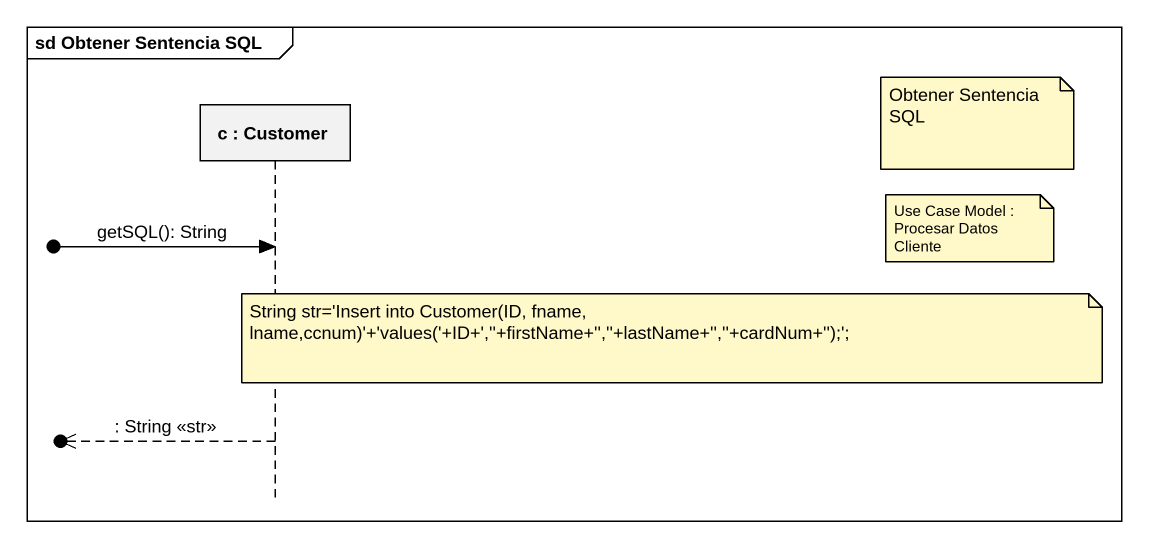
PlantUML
@startuml
mainframe sd Obtener Sentencia SQL
hide footbox
participant "c : Customer" as c

note right of c : Obtener Sentencia SQL
note right of c : Use Case Model : Procesar Datos Cliente
[o-> c : getSQL(): String
note over c : String str='Insert into Customer(ID, fname, lname,ccnum)'+'values('+ID+',''+firstName+'',''+lastName+'',''+cardNum+'');';
[o<<-- c : : String <<str>>
@enduml
